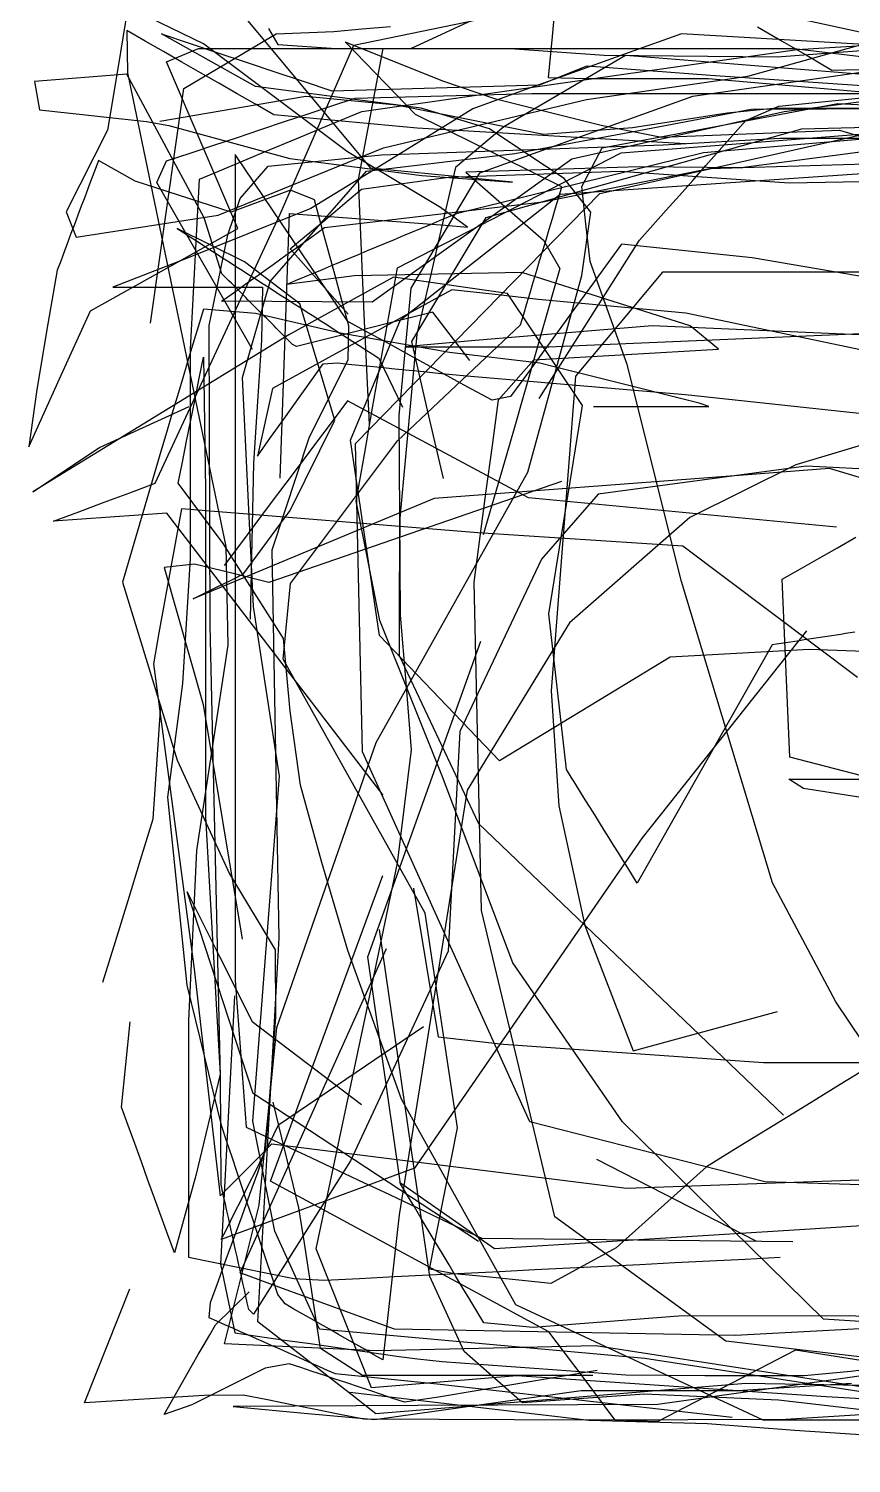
# Model space of a CAD drawing. Header units: metres. Extents: x 30 to 6769, y 117 to 5736.
# Drawn here: x 77 to 447, y 2645 to 3290 of the extents above; entities that cross this region are included whole.
import ezdxf

# ---------------------------------------------------------------- set-up
doc = ezdxf.new("R2010")
doc.units = ezdxf.units.M
doc.layers.add('FLOOR_1', color=2, linetype='Continuous')

msp = doc.modelspace()

# ---------------------------------------------------------------- linework, layer by layer
at = {"layer": 'FLOOR_1', "color": 7}
for points in [[(306.97, 3123.8), (352.15, 3195.06), (358.13, 3201.79), (364.11, 3208.52), (370.09, 3215.24), (376.06, 3221.97), (382.04, 3228.7), (388.02, 3235.43), (394, 3242.16), (399.97, 3248.89), (414.83, 3255.43), (471.47, 3261.09), (553.69, 3256.6), (626.43, 3273.5), (659.15, 3268.46), (691.88, 3263.42), (755.15, 3261.14), (830.92, 3259), (897.17, 3262.49), (947.88, 3318.54)], [(190.3, 3087.95), (194.6, 3207.13), (204.61, 3206.36), (214.61, 3205.59), (224.62, 3204.82), (234.63, 3204.05), (244.64, 3203.28), (254.65, 3202.51), (264.65, 3201.74), (274.66, 3200.97), (262.47, 3209.77), (241.56, 3222.32), (220.66, 3234.87), (155.87, 3283.46), (121.87, 3299.97), (117.26, 3272.28), (112.65, 3244.59), (94.03, 3207.84), (98.54, 3196.44), (119.82, 3199.71), (141.11, 3202.99), (162.39, 3206.27), (236.9, 3236.67), (328.18, 3258.34), (400.85, 3268.9), (457.98, 3284.75)], [(536.15, 3062.8), (437.62, 3092.3), (390.94, 3088.71), (259.64, 3078.76), (151.27, 3033.61), (156.93, 3036.45), (162.59, 3039.28), (168.26, 3042.11), (173.92, 3044.95), (194.91, 3073.48), (214.96, 3114.03), (209.72, 3131.51), (204.48, 3148.98), (199.24, 3166.45), (174.34, 3185.25), (143.99, 3200.35), (146.91, 3198.46), (149.84, 3196.58), (152.77, 3194.7), (155.69, 3192.82), (158.62, 3190.93), (161.55, 3189.05), (164.48, 3187.17), (167.4, 3185.29), (170.33, 3183.4), (173.26, 3181.52), (176.18, 3179.64), (179.11, 3177.75), (182.04, 3175.87), (184.97, 3173.99), (187.89, 3172.11), (190.82, 3170.22), (193.75, 3168.34), (196.67, 3166.46), (199.6, 3164.58), (202.53, 3162.69), (205.46, 3160.81), (208.38, 3158.93), (211.31, 3157.05), (214.24, 3155.16), (217.16, 3153.28), (220.09, 3151.4), (223.02, 3149.51), (225.95, 3147.63), (228.87, 3145.75), (231.8, 3143.87), (234.73, 3141.98), (245.4, 3119.97)], [(523.78, 3130.61), (372.95, 3162.18), (306.68, 3168.43), (287.16, 3170.6), (267.63, 3172.77), (186.86, 3128.32), (180.09, 3097.9), (186.02, 3106.2), (191.95, 3114.5), (197.87, 3122.8), (203.8, 3131.1), (209.72, 3139.4), (216.13, 3139.79), (222.6, 3139.15), (229.07, 3138.5), (235.55, 3137.85), (242.02, 3137.21), (248.49, 3136.56), (254.96, 3135.91), (261.43, 3135.26), (267.9, 3134.62), (274.37, 3133.97), (372.86, 3125.56), (572.57, 3104.13)], [(1343.04, 2644.62), (1224.92, 2830.8), (1080.41, 2877.87), (963.49, 2877.23), (946.18, 2847.55), (928.87, 2817.86), (913.91, 2767.91), (899.15, 2702.8), (833.47, 2657.15), (804.94, 2652.39), (776.4, 2647.63), (715.25, 2647.04), (586.27, 2669.64), (422.39, 2695.54), (360.42, 2663.38), (341.14, 2664.04), (326.23, 2683.92), (311.33, 2703.8), (185.96, 2771.53), (236.57, 2909.08)], [(250.44, 2903.42), (261.55, 2836.47), (290.85, 2833.21), (407.99, 2825), (566.09, 2825), (656.17, 2825), (700, 2878.68), (705.36, 2874.38), (710.73, 2870.09), (716.09, 2865.8), (721.46, 2861.5), (726.82, 2857.21), (732.19, 2852.91), (737.55, 2848.62), (742.92, 2844.32), (748.28, 2840.03), (753.65, 2835.74), (759.01, 2831.44), (764.38, 2827.15), (780.34, 2827.66), (806.86, 2832.97), (833.37, 2838.27), (974.68, 2863.52), (1020.46, 2858.79)], [(331.12, 2684.1), (227.38, 2684.1), (208.54, 2696.28), (206.11, 2712.09), (203.68, 2727.9), (201.25, 2743.72), (198.82, 2759.53), (187.24, 2807.13)]]:
    msp.add_lwpolyline(points, dxfattribs=at)
at = {"layer": 'FLOOR_1', "color": 4}
for points in [[(236.76, 2945.3), (139.33, 3072.2), (88.38, 3068.58), (99.8, 3072.86), (111.21, 3077.15), (122.63, 3081.43), (134.04, 3085.71), (190.36, 3206.83), (223.51, 3282.87), (339.37, 3306.87), (442.05, 3296.45), (523.06, 3289.15), (634.45, 3292.67), (733.33, 3282.85), (822.93, 3234.32)], [(314.4, 3305.12), (312.73, 3286.73), (311.06, 3268.34), (328.71, 3267.85), (346.88, 3267.85), (365.05, 3267.85), (383.22, 3267.85), (450.83, 3261.92), (529.46, 3256.07), (485.1, 3281.27), (382.3, 3303.8)], [(275.73, 3140.89), (259.09, 3162.61), (238.62, 3157.49), (218.15, 3152.37), (197.69, 3147.25), (195.98, 3148.1), (194.92, 3149.16), (193.86, 3150.23), (192.79, 3151.29), (191.73, 3152.35), (190.67, 3153.41), (189.61, 3154.47), (188.55, 3155.53), (187.49, 3156.6), (186.43, 3157.66), (185.37, 3158.72), (184.3, 3159.78), (183.24, 3160.84), (182.18, 3161.91), (181.12, 3162.97), (180.06, 3164.03), (179, 3165.09), (177.94, 3166.15), (176.88, 3167.21), (175.82, 3168.28), (174.75, 3169.34), (173.69, 3170.4), (172.63, 3171.46), (171.57, 3172.52), (170.51, 3173.58), (169.45, 3174.65), (168.39, 3175.71), (167.33, 3176.77), (166.26, 3177.83), (165.2, 3178.89), (164.14, 3179.95), (156.11, 3205.16), (121.31, 3269.77), (79.72, 3266.45), (82.04, 3253.79), (88.92, 3253.03), (95.8, 3252.26), (102.69, 3251.5), (109.57, 3250.73), (116.45, 3249.97), (123.34, 3249.2), (130.22, 3248.44), (140.29, 3246.73), (194.69, 3231.89), (254.06, 3224.24), (294.95, 3221.15), (285.83, 3222.06), (276.71, 3222.97), (267.59, 3223.89), (258.47, 3224.8), (249.35, 3225.71), (240.23, 3226.62), (231.11, 3227.54), (174.53, 3295.59)], [(185.14, 3290.31), (189.28, 3283.05), (215.63, 3281.27), (249.15, 3281.27), (282.95, 3296.94)], [(230.54, 3112.08), (228.17, 3161.69), (225.63, 3222.32), (236.79, 3281.27), (251.08, 3281.27), (265.36, 3281.27), (279.65, 3281.27), (293.93, 3281.27), (336.26, 3278.37), (414, 3277.56), (463.95, 3281.27), (490.4, 3281.27), (516.85, 3281.27), (543.3, 3281.27), (564.51, 3282.53), (585.19, 3283.9), (605.87, 3285.28), (626.55, 3286.66), (652.51, 3287.47), (753.85, 3287.28), (781.04, 3293.97)], [(405.26, 3291.13), (416.39, 3284.63), (427.53, 3278.13), (438.67, 3271.63), (537.31, 3274.01), (654.38, 3267.85), (691.16, 3269.35), (712.93, 3271.17), (734.7, 3272.98), (761.43, 3273.91), (821.33, 3268.92), (897.43, 3267.85), (948.02, 3286.49), (946.79, 3269.27), (945.56, 3252.05), (944.34, 3234.83), (943.11, 3217.6), (941.88, 3200.38), (954.84, 3064.48), (985.61, 2925.74), (1110.29, 2857.61), (1248.47, 2812.55)], [(136.16, 3248.66), (201.95, 3259.88), (242.74, 3256.02), (275.81, 3249.4), (308.89, 3242.78), (348.98, 3245.83), (391.63, 3252.39), (412.37, 3254.43), (423.22, 3254.43), (434.06, 3254.43), (444.9, 3254.43), (455.74, 3254.43)], [(490.82, 3008.62), (428.51, 3010.84), (365.9, 3007.36), (289.03, 2960.73), (235.12, 3017.12), (221.97, 3105.05), (244.51, 3159.15), (316.39, 3215.77), (469.75, 3226.29)], [(575.38, 3147.08), (357.81, 3156.57), (278.12, 3149.93), (246.69, 3147.08), (253.15, 3147.08), (259.62, 3147.08), (266.09, 3147.08), (272.56, 3147.08), (279.03, 3147.08), (285.5, 3147.08), (291.97, 3147.08), (298.43, 3147.08), (304.9, 3147.08), (311.37, 3147.08), (321.27, 3147.5), (476.7, 3154.07)], [(481.09, 2663.97), (407.77, 2663.97), (296.45, 2715.96), (244.97, 2808.52), (220.77, 2875.37), (209.07, 2914.93), (199.57, 2949.77), (194.83, 2983.07), (191.86, 3015.8), (164.76, 3058.55), (144.49, 3085.68), (146.38, 3095.14), (148.27, 3104.6), (150.16, 3114.06), (152.06, 3123.52), (153.95, 3132.98), (155.84, 3142.45), (156.76, 3082.71), (156.76, 2935.57), (163.37, 2819.75), (152.44, 2774.16), (142.79, 2739.31), (139.81, 2747.51), (136.83, 2755.71), (133.85, 2763.91), (130.87, 2772.11), (127.89, 2780.31), (124.91, 2788.51), (121.93, 2796.71), (118.95, 2804.91), (122.88, 2843.36)], [(524.55, 2935.18), (419.77, 2962.44), (416.36, 3042.44), (424.64, 3047.17), (432.91, 3051.9), (441.18, 3056.63), (449.46, 3061.36)], [(427.33, 3019.27), (353.28, 2926.12), (250.78, 2777.48), (163.87, 2745.3), (166.02, 2749.6), (168.17, 2753.9), (170.32, 2758.2), (172.47, 2762.5), (174.62, 2766.8), (176.77, 2771.1), (178.92, 2775.4), (181.07, 2779.7), (183.22, 2784.01), (185.37, 2788.31), (187.52, 2792.61), (189.67, 2796.91), (254.84, 2841.15)], [(566.19, 2705.09), (446.41, 2710.94), (369.63, 2710.8), (304.18, 2705.77), (282.02, 2707.85), (278.89, 2713.06), (275.76, 2718.27), (272.64, 2723.48), (269.51, 2728.7), (266.39, 2733.91), (263.26, 2739.12), (260.14, 2744.33), (257.01, 2749.55), (253.88, 2754.76), (250.76, 2759.97), (247.63, 2765.18), (244.51, 2770.39), (229.9, 2872.47), (280.64, 3014.57)], [(509.51, 2935.32), (426, 2948.27), (419.28, 2952.49), (437.37, 2952.49), (455.46, 2952.49)], [(279.69, 2744.49), (178.14, 2811), (148.54, 2901.85), (163.12, 2872.68), (177.7, 2843.5), (227.02, 2806.05)], [(404.89, 2744.49), (332.97, 2781.29)], [(461.2, 2667.07), (446.78, 2666.17), (432.36, 2665.27), (417.94, 2664.36), (329.79, 2663.97), (228, 2664.48), (217.15, 2666.65), (206.3, 2668.82), (195.45, 2670.99), (184.6, 2673.16), (173.74, 2675.33), (156.09, 2675.17), (102.23, 2671.84), (112.48, 2697.46), (122.72, 2723.07)], [(333.11, 2686.39), (261.58, 2674.32), (246.33, 2672.12), (241.14, 2673.85), (235.95, 2675.58), (230.76, 2677.31), (225.57, 2679.04), (220.38, 2680.78), (215.19, 2682.51), (210, 2684.24), (204.81, 2685.97), (199.62, 2687.7), (194.43, 2689.43), (183.61, 2687.46), (150.65, 2670.98), (138.12, 2666.55), (140.69, 2671.05), (143.25, 2675.54), (145.82, 2680.03), (148.39, 2684.53), (150.95, 2689.02), (153.52, 2693.51), (156.09, 2698.01), (158.65, 2702.5), (161.22, 2706.99), (176.44, 2721.75)]]:
    msp.add_lwpolyline(points, dxfattribs=at)
at = {"layer": 'FLOOR_1', "color": 5}
for points in [[(471.31, 3282.1), (437.82, 3284.07), (404.33, 3286.04), (371, 3287.85), (347.52, 3279.46), (324.05, 3271.07), (300.57, 3262.68), (277.08, 3254.19), (252.75, 3239.21), (228.43, 3224.23), (204.1, 3209.25), (147.43, 3186.46), (115.04, 3173.92), (123.47, 3173.92), (131.89, 3173.92), (140.31, 3173.92), (148.73, 3173.92), (157.15, 3173.92), (165.57, 3173.92), (173.99, 3173.92), (182.42, 3173.92), (182, 3150.1), (180.16, 3122.42), (178.31, 3094.74), (176.88, 3024.51)], [(495.34, 2672.23), (332.47, 2697.52), (233.76, 2695.2), (165.37, 2698.42), (180.94, 2760.74), (188.92, 2840.69), (233.58, 2968.96), (301.83, 3090.61), (326.13, 3179.12), (330.2, 3207.63), (318.21, 3222.8), (301.42, 3233.99), (284.64, 3245.19), (253.78, 3254.43), (179.28, 3264.28), (136.89, 3287.85), (149.41, 3283.73), (162.25, 3279.44), (175.09, 3275.16), (187.94, 3270.88), (200.78, 3266.59), (213.62, 3262.31), (307.06, 3264.93), (328.61, 3273.55), (384.09, 3269.27), (505.09, 3261.14)], [(567.21, 2766.32), (408.48, 2771.33), (302.74, 2798.25), (227.38, 2964.73), (224.35, 3103.56), (334.24, 3216.13), (475.13, 3247.72)], [(1337.04, 2814.19), (1260.02, 2843.83), (1114.05, 2857.09), (1014.75, 2870.93), (946.72, 2900.22), (887.77, 3032.22), (884.17, 3085.28), (879.6, 3100.51), (875.04, 3115.74), (870.47, 3130.97), (804.24, 3169.65), (719.12, 3196.99), (638.27, 3188.97), (484.36, 3180.63), (423.6, 3180.63), (403.23, 3180.63), (382.86, 3180.63), (362.5, 3180.63), (323.24, 3133.92), (312.39, 2992.21), (315.83, 2940.54), (327.54, 2886.69), (349.25, 2830.21), (414.21, 2847.91)], [(448.96, 3018.63), (446.89, 3018.31), (444.83, 3017.99), (442.76, 3017.67), (440.69, 3017.36), (438.63, 3017.04), (436.56, 3016.72), (434.5, 3016.4), (432.43, 3016.09), (430.37, 3015.77), (428.3, 3015.45), (426.24, 3015.13), (424.17, 3014.81), (422.1, 3014.5), (420.04, 3014.18), (417.97, 3013.86), (415.91, 3013.54), (413.84, 3013.22), (411.78, 3012.91), (351.13, 2905.72), (349, 2909.13), (346.87, 2912.54), (344.74, 2915.95), (342.61, 2919.36), (340.48, 2922.77), (338.35, 2926.18), (336.22, 2929.59), (334.09, 2933), (331.96, 2936.41), (329.83, 2939.82), (327.7, 2943.23), (325.57, 2946.64), (323.44, 2950.05), (321.31, 2953.46), (319.18, 2956.87), (311.3, 3026.88), (326.4, 3120.64), (292.76, 3171.11), (241.43, 3178.48), (194.34, 3152.45), (79.06, 3081.83), (109, 3101.8), (149.38, 3120.24)], [(331.34, 3120.24), (383.38, 3120.24), (378.97, 3121.69), (372.98, 3123.19), (367, 3124.68), (361.02, 3126.18), (355.04, 3127.68), (349.06, 3129.17), (343.08, 3130.67), (337.1, 3132.16), (331.12, 3133.66), (325.14, 3135.16), (319.16, 3136.65), (313.17, 3138.15), (307.19, 3139.64), (266.58, 3144.56), (217.54, 3153.17), (179.24, 3162.02), (155.79, 3163.96), (153.43, 3156.09), (151.07, 3148.22), (148.71, 3140.36), (146.35, 3132.49), (144, 3124.62), (141.64, 3116.75), (139.28, 3108.89), (136.92, 3101.02), (119.36, 3041.1), (144.05, 2961.1), (167.52, 2909.96), (188.1, 2875.64), (188.25, 2845.34), (185.96, 2815.52), (183.66, 2785.71), (180.16, 2775.3), (176.61, 2765.55), (173.07, 2755.79), (169.52, 2746.04), (165.98, 2736.28), (162.43, 2726.53), (158.88, 2716.77), (158.19, 2710.3), (161.75, 2708.72), (165.3, 2707.14), (168.86, 2705.56), (172.42, 2703.98), (175.97, 2702.4), (179.53, 2700.82), (183.08, 2699.24), (186.64, 2697.65), (190.19, 2696.07), (193.75, 2694.49), (197.3, 2692.91), (200.86, 2691.33), (204.42, 2689.75), (207.97, 2688.17), (211.53, 2686.59), (215.08, 2685.01), (261.07, 2680.43), (393.87, 2665.35)], [(169.85, 2854.93), (163.47, 2734.28), (169.89, 2703.31), (178.11, 2702.14), (186.33, 2700.96), (194.56, 2699.78), (202.78, 2698.61), (211, 2697.43), (219.23, 2696.26), (227.45, 2695.08), (235.67, 2693.91), (243.89, 2692.73), (252.12, 2691.56), (263.34, 2690.38), (279.85, 2689.2), (296.37, 2688.02), (312.88, 2686.84), (329.4, 2685.66), (345.91, 2684.48), (381.5, 2684.1), (426.21, 2684.1), (447.27, 2686.04), (465, 2688.26)]]:
    msp.add_lwpolyline(points, dxfattribs=at)
at = {"layer": 'FLOOR_1', "color": 3}
for points in [[(372.78, 3238.44), (252.07, 3245.54), (187.57, 3251.47), (179.29, 3256.21), (171, 3260.94), (162.72, 3265.68), (154.44, 3270.42), (146.15, 3275.16), (137.87, 3279.9), (129.58, 3284.64), (121.3, 3289.38), (121.6, 3270.42), (130.47, 3227.77), (139.35, 3185.12), (148.22, 3142.48), (157.1, 3099.83), (165.97, 3057.18), (166.86, 3012.75), (159.76, 2966.55), (152.66, 2920.35), (149.11, 2843.94), (149.11, 2737.32), (160.94, 2734.95), (172.78, 2732.58), (184.61, 2730.21), (196.45, 2727.84), (210.25, 2727.05), (226.03, 2727.84), (241.81, 2728.63), (257.59, 2729.42), (273.37, 2730.21), (289.15, 2731), (304.93, 2731.79), (320.71, 2732.58), (336.48, 2733.37), (352.26, 2734.16), (368.04, 2734.95), (383.82, 2735.74), (399.6, 2736.53), (415.38, 2737.32)], [(510.78, 3265.03), (345.85, 3278.12), (318.43, 3262.12), (291, 3246.11), (269.26, 3227.74), (263.49, 3202.73), (257.72, 3177.71), (251.95, 3152.7), (244.23, 3069.91), (243.95, 3037.84), (243.95, 3008.12), (279.64, 2932.48), (416.9, 2801.29)], [(461.13, 3258.45), (417.24, 3252.88), (321.71, 3231.58), (231.74, 3167.21), (163.95, 3167.55), (166.85, 3169.62), (169.75, 3171.69), (172.65, 3173.77), (175.55, 3175.84), (178.45, 3177.91), (181.35, 3179.98), (184.25, 3182.06), (187.15, 3184.13), (190.05, 3186.2), (192.95, 3188.27), (195.85, 3190.35), (198.75, 3192.42), (201.65, 3194.49), (204.55, 3196.56), (207.45, 3198.63), (210.35, 3200.71), (308.54, 3212.34), (383.64, 3227.37), (474.13, 3230.01)], [(456.62, 2675.99), (354.54, 2691.84), (208.03, 2705.02), (188.04, 2749.04), (178.13, 2798.66), (190.09, 2953.83), (184.22, 2992.02), (178.34, 3030.22), (173.42, 3133.21), (185.84, 3176.49), (193.07, 3184.75), (200.29, 3193.01), (207.52, 3201.28), (214.75, 3209.54), (221.97, 3217.81), (229.2, 3226.07), (295.95, 3234.14), (349.41, 3244.02), (402.32, 3253.95), (503.82, 3254.43)], [(606.48, 3084.39), (427.06, 3093.4), (333.5, 3080.76), (307.93, 3051.53), (271.31, 2973.95), (266.06, 2875.06), (222.09, 2780.76), (178.41, 2711.7), (176.24, 2713.84), (175.58, 2716.8), (174.92, 2719.76), (174.27, 2722.72), (173.61, 2725.68), (172.95, 2728.63), (172.3, 2731.59), (171.64, 2734.55), (170.98, 2737.51), (170.32, 2740.47), (169.67, 2743.43), (169.01, 2746.39), (168.35, 2749.35), (167.69, 2752.31), (167.04, 2755.27), (166.38, 2758.23), (165.72, 2761.19), (165.07, 2764.15), (164.41, 2767.1), (163.75, 2770.06), (163.47, 2818.56), (158.83, 3021.62), (158.36, 3156.65), (166.87, 3197.53), (172.3, 3213.85), (184.92, 3228.4), (236.02, 3233.51), (362.8, 3238.01), (415.37, 3241.01), (427.63, 3241.01), (439.9, 3241.01), (452.16, 3241.01)], [(484.73, 2706.37), (434.87, 2709.48), (344.46, 2798.27), (295.1, 2869.82), (263.4, 2953.61), (235.22, 3023.9), (224.59, 3077.59), (228.3, 3098.6), (232, 3119.61), (235.71, 3140.63), (239.42, 3161.64), (243.12, 3182.65), (343.87, 3234.3), (453.1, 3242.86)], [(455.28, 2684.44), (360.36, 2671.02), (252.38, 2670.68), (169.27, 2670.15), (201.12, 2667.25), (232.97, 2664.36), (325.92, 2677.39), (343.5, 2677.39), (361.08, 2677.39), (378.65, 2677.39), (396.23, 2677.39), (447.6, 2680.67)]]:
    msp.add_lwpolyline(points, dxfattribs=at)
at = {"layer": 'FLOOR_1', "color": 1}
for points in [[(131.97, 3157.69), (147.01, 3263.28), (188.56, 3287.98), (214.53, 3288.97), (227.25, 3290.12), (239.96, 3291.28)], [(610.29, 2676.94), (399.93, 2680.47), (233.42, 2666.94), (222.8, 2675.21), (212.18, 2683.47), (201.56, 2691.74), (190.94, 2700), (180.32, 2708.26), (189.99, 2881.11), (186.84, 3055.74), (203.56, 3106.51), (220.92, 3141.25), (221.25, 3156.52), (218.16, 3167.87), (215.07, 3179.22), (211.97, 3190.57), (208.88, 3201.91), (205.79, 3213.26), (194.96, 3217.6), (168.3, 3207.6), (125.05, 3221.61), (108.57, 3230.98), (107.03, 3226.85), (105.48, 3222.73), (103.94, 3218.61), (102.39, 3214.49), (100.85, 3210.37), (99.3, 3206.25), (97.76, 3202.12), (96.21, 3198), (94.67, 3193.88), (93.12, 3189.76), (91.58, 3185.64), (90.03, 3181.52), (85.83, 3157.43), (80.9, 3127.82), (77.17, 3102.06), (91.08, 3132.66), (104.98, 3163.26), (171.35, 3200.26), (139.21, 3275.28), (153.64, 3281.27), (172.11, 3281.27), (190.58, 3281.27), (209.05, 3281.27), (239.79, 3281.27), (314.86, 3281.27), (350.49, 3281.27), (386.12, 3281.27), (421.74, 3281.27), (466.9, 3275.86)], [(177.84, 3145.82), (134.87, 3221.01), (139.26, 3230.7), (149.87, 3234.24), (160.49, 3237.78), (171.11, 3241.32), (181.72, 3244.86), (192.34, 3248.4), (202.95, 3251.94), (213.57, 3255.49), (224.18, 3259.03), (303.58, 3261.14), (459.26, 3261.14)], [(465.22, 2690.81), (391.01, 2699.55), (313.97, 2755.52), (281.02, 2893.36), (277.68, 3041.2), (280.41, 3061.71), (283.14, 3082.22), (285.88, 3102.73), (288.61, 3123.24), (304.58, 3141.17), (387.65, 3146.06), (374.89, 3156.56), (337.01, 3168.53), (299.13, 3180.49), (223.83, 3179.08), (193.26, 3175.15), (197.32, 3176.84), (201.37, 3178.53), (205.42, 3180.22), (209.47, 3181.91), (213.53, 3183.6), (217.58, 3185.29), (221.63, 3186.98), (225.68, 3188.67), (229.74, 3190.36), (233.79, 3192.05), (237.84, 3193.74), (241.89, 3195.42), (245.94, 3197.11), (250, 3198.8), (254.05, 3200.49), (258.1, 3202.18), (262.15, 3203.87), (266.21, 3205.56), (270.26, 3207.25), (380.86, 3234.54), (459.86, 3241.23)], [(440.83, 3065.91), (302.21, 3079.06), (220.66, 3122.72), (213.72, 3113.46), (206.77, 3104.19), (199.83, 3094.93), (192.88, 3085.66), (185.94, 3076.4), (178.99, 3067.13), (172.04, 3057.87), (165.1, 3048.6)], [(317, 3086.48), (185.24, 3040.98), (168.55, 3045.16), (151.87, 3049.33), (138.18, 3047.76), (155.78, 2986.12), (173.3, 2880.5)], [(110.61, 2861.11), (116.26, 2879.5), (121.91, 2897.88), (127.57, 2916.27), (133.22, 2934.65), (136.64, 2985.74)], [(1222.31, 2831.91), (1119.87, 2859.43), (1002.09, 2865.81), (947.07, 2826.77), (917.98, 2783.11), (892.64, 2717.64), (818.3, 2681.06), (765.88, 2670.68), (732.61, 2670.68), (699.33, 2670.68), (621.44, 2674.38), (479.34, 2665.47), (414.69, 2673.08), (354.31, 2675.69), (299.5, 2671.77), (273.14, 2695), (257.8, 2728.75), (235.09, 2884.91)], [(221.67, 2676.56), (329.29, 2663.97), (382.69, 2662.58), (421.97, 2659.56), (453.8, 2657.41)]]:
    msp.add_lwpolyline(points, dxfattribs=at)
at = {"layer": 'FLOOR_1', "color": 2}
for points in [[(462.04, 3105.85), (422.42, 3093.96), (374.83, 3070.32), (320.57, 3022.81), (274.54, 2947.58), (243.95, 2756.46), (236.59, 2691.18), (232.59, 2693.47), (228.59, 2695.76), (224.59, 2698.04), (220.58, 2700.33), (216.58, 2702.62), (212.58, 2704.91), (208.58, 2707.19), (204.58, 2709.48), (200.58, 2711.77), (196.58, 2714.05), (192.58, 2716.34), (189.31, 2720.6), (187.03, 2727.47), (184.74, 2734.34), (182.45, 2741.21), (180.16, 2748.08), (177.87, 2754.95), (175.58, 2761.82), (173.29, 2768.69), (171, 2775.56), (168.71, 2782.43), (166.42, 2789.3), (164.13, 2796.17), (148.46, 2859.83), (139.82, 2944.39), (146.63, 2995.59), (150.06, 3051.86), (150.06, 3146.06), (154.07, 3222.56), (168.69, 3228.65), (183.31, 3234.75), (197.93, 3240.84), (212.55, 3246.94), (227.17, 3253.03), (423.09, 3280.84), (609.15, 3292.25)], [(457.41, 2824.3), (442.39, 2815.05), (427.36, 2805.8), (412.33, 2796.55), (397.31, 2787.29), (382.28, 2778.04), (341.58, 2741.52), (312.24, 2725.58), (297.77, 2727.02), (283.3, 2728.47), (268.83, 2729.92), (257.55, 2732.01), (258.46, 2736.55), (259.36, 2741.09), (260.27, 2745.63), (261.18, 2750.17), (262.09, 2754.71), (262.99, 2759.25), (263.9, 2763.79), (264.81, 2768.33), (265.72, 2772.86), (266.62, 2777.4), (267.53, 2781.94), (268.44, 2786.48), (269.35, 2791.02), (270.25, 2795.56), (255.6, 2892.24), (191.67, 3006.48), (195.08, 3040.58), (243.17, 3104.77), (298.57, 3157.03), (300.01, 3161.81), (301.44, 3166.59), (302.87, 3171.36), (304.3, 3176.14), (305.74, 3180.92), (307.17, 3185.7), (308.6, 3190.48), (310.03, 3195.25), (311.47, 3200.03), (312.9, 3204.81), (314.33, 3209.59), (315.77, 3214.37), (317.2, 3219.14), (251.35, 3251.58), (219.55, 3284.33), (241.74, 3275.45), (263.94, 3266.56), (286.86, 3258.8), (310.89, 3252.79), (334.92, 3246.78), (361.94, 3241.38), (442.19, 3244.58), (479.95, 3233.25)], [(263.83, 3087.74), (256.7, 3118.63), (249.58, 3149.51), (283.02, 3205.19), (425.17, 3245.23), (513.99, 3247.38), (633.3, 3254.43), (755.13, 3254.43), (830.84, 3246.18), (874.58, 3232.89), (877.88, 3211.38), (881.19, 3189.88), (884.5, 3168.37), (887.93, 3145.77), (895.6, 2977.08), (1014.89, 2908.15)], [(876.25, 3205.58), (833.91, 3247.94), (782.28, 3259.2), (708.37, 3242.41), (557.81, 3229.06), (470.97, 3237.17), (397.86, 3227.59), (352, 3228.02), (273.9, 3225.69), (291.41, 3210.37), (308.92, 3195.04), (316.3, 3182.36), (313.45, 3172.37), (310.59, 3162.38), (307.74, 3152.39), (304.89, 3142.4), (302.03, 3132.41), (299.18, 3122.42), (296.33, 3112.43), (293.47, 3102.44), (281.79, 3062.42)], [(475.92, 2799.68), (440.45, 2852.26), (411.91, 2905.8), (371.06, 3041.44), (346.61, 3139.07), (329.85, 3185.49), (327.97, 3202.36), (326.1, 3219.22), (335.33, 3236.64), (441.4, 3256.53), (553.87, 3250.84)], [(1350.52, 2843.84), (1281.05, 2878.68), (1169.8, 2878.68), (1005.11, 2890), (912.61, 2862.2), (840.46, 2796), (838.38, 2783.5), (836.3, 2771), (834.22, 2758.51), (832.14, 2746.01), (830.06, 2733.52), (827.98, 2721.02), (769.7, 2706.1), (726.75, 2704.23), (633.5, 2704.23), (535.77, 2709.64), (395.23, 2702.13), (241.9, 2704.97), (224.5, 2711.3), (207.1, 2717.63), (189.7, 2723.96), (172.31, 2730.29), (238.24, 2876.29)], [(244.11, 2771.21), (286.88, 2741.26), (431.27, 2750.27), (606.24, 2761.64)]]:
    msp.add_lwpolyline(points, dxfattribs=at)
at = {"layer": 'FLOOR_1', "color": 6}
for points in [[(592.21, 2665.61), (436.16, 2674.55), (296.96, 2684.05), (231.43, 2678.58), (206.51, 2741.09), (228.59, 2845.02), (243.11, 2914.75), (249.55, 2965.73), (247.03, 2996.01), (244.51, 3026.28), (243.95, 3116.12), (249.27, 3173.47), (280.28, 3225.44), (376.08, 3259.8), (472.82, 3273.73)], [(480.02, 3173.92), (402.83, 3187.18), (343.95, 3193.23), (336.83, 3183.43), (329.71, 3173.64), (322.59, 3163.84), (315.47, 3154.05), (308.35, 3144.26), (301.23, 3134.46), (294.11, 3124.67), (285.81, 3123.01), (276.52, 3128.08), (267.23, 3133.15), (257.94, 3138.22), (248.65, 3143.29), (239.36, 3148.36), (230.07, 3153.43), (220.78, 3158.5), (170.18, 3233.6), (170.18, 3229.73), (170.18, 3225.86), (170.18, 3221.99), (170.18, 3218.12), (170.18, 3214.25), (170.18, 3210.38), (170.18, 3206.51), (170.18, 3202.64), (170.18, 3198.77), (170.18, 3194.91), (170.18, 3191.04), (170.18, 3187.17), (170.18, 3183.3), (170.18, 3179.43), (170.18, 3175.56), (170.18, 3171.69), (170.18, 3167.82), (170.18, 3163.95), (170.18, 3160.08), (170.18, 3156.21), (170.18, 3152.35), (170.18, 3148.48), (170.18, 3057.82), (170.18, 3020.49), (170.18, 2998.4), (170.18, 2976.32), (170.18, 2954.23), (170.18, 2932.14), (170.18, 2861.9), (175.05, 2795.87), (183.89, 2791.71), (192.74, 2787.54), (201.58, 2783.38), (210.43, 2779.21), (219.28, 2775.05), (228.12, 2770.88), (236.97, 2766.72), (245.81, 2762.55), (254.66, 2758.39), (263.51, 2754.22), (272.35, 2750.06), (281.2, 2745.89), (421.18, 2744.49)], [(221.03, 3161.71), (194.88, 3191.16), (201.31, 3196.51), (207.73, 3201.87), (214.16, 3207.23), (220.59, 3212.59), (227.02, 3217.95), (266.2, 3223.43), (343.36, 3226.14), (419.41, 3220.88), (533.12, 3222.98)], [(450.17, 2998.22), (371.6, 3057.39), (279.3, 3063.31), (145.95, 3074.09), (143.42, 3060.15), (140.88, 3046.21), (138.35, 3032.28), (135.82, 3018.34), (133.28, 3004.4), (151.62, 2866.92), (163.3, 2765.02), (167.96, 2769.68), (172.62, 2774.34), (177.28, 2779), (181.93, 2783.66), (186.59, 2788.32), (346.21, 2768.39), (606.27, 2777.78)]]:
    msp.add_lwpolyline(points, dxfattribs=at)

doc.saveas('drawing.dxf')
